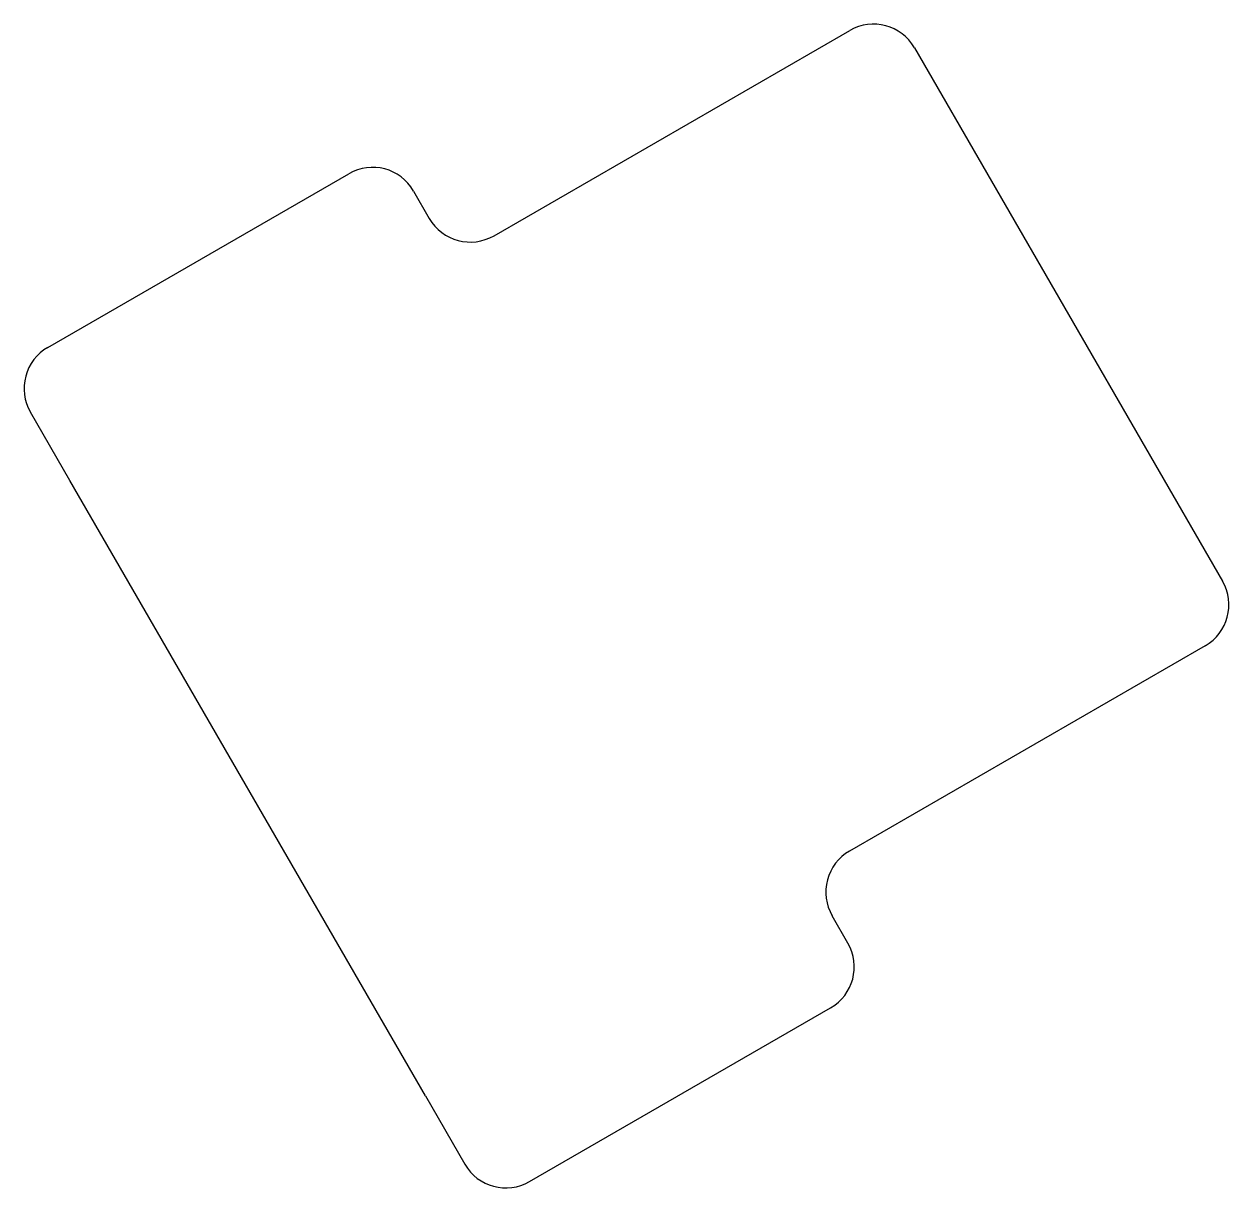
# Model space of a CAD drawing. Extents: x -131.7 to -79.3, y 14.5 to 53.5.
# Drawn here: x -131.72 to -124.09, y 14.51 to 21.88 of the extents above.
import ezdxf

# ---------------------------------------------------------------- set-up
doc = ezdxf.new("R2010")
doc.units = 0
doc.layers.add('MODELSKETCH_VISIBLE', color=7, linetype='CONTINUOUS')

msp = doc.modelspace()

# ---------------------------------------------------------------- linework, layer by layer
at = {"layer": 'MODELSKETCH_VISIBLE'}
for p, q in [((-128.7451, 20.5424), (-126.4934, 21.8424)), ((-126.0836, 21.7326), (-124.1336, 18.3551)), ((-131.57, 19.8353), (-129.6647, 20.9353)), ((-129.2549, 20.8255), (-129.1549, 20.6523)), ((-131.4298, 18.9924), (-131.6798, 19.4255)), ((-129.1798, 15.0953), (-131.4298, 18.9924)), ((-124.2434, 17.9453), (-126.4951, 16.6453)), ((-126.5049, 16.0623), (-126.6049, 16.2355)), ((-128.52, 14.5525), (-126.6147, 15.6525)), ((-129.1798, 15.0953), (-128.9298, 14.6623))]:
    msp.add_line(p, q, dxfattribs=at)
for centre, start, end in [((-126.3434, 21.5826), 30, 120), ((-129.5147, 20.6755), 30, 120), ((-128.8951, 20.8023), 210, 300), ((-131.42, 19.5755), 120, 210), ((-124.3934, 18.2051), 300, 30), ((-126.3451, 16.3855), 120, 210), ((-126.7647, 15.9123), 300, 30), ((-128.67, 14.8123), 210, 300)]:
    msp.add_arc(centre, 0.3, start, end, dxfattribs=at)

doc.saveas('drawing.dxf')
